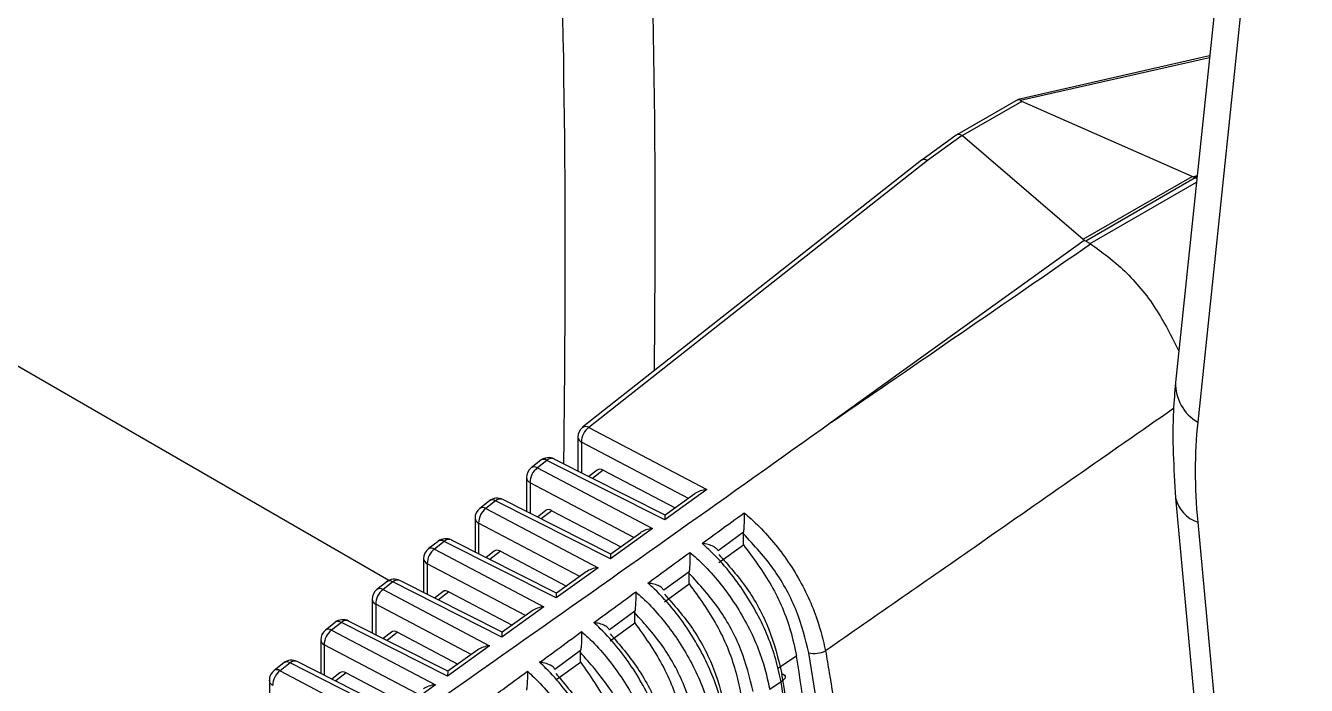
# Model space of a CAD drawing. Extents: x 7 to 135, y 1 to 99.
# Drawn here: x 91.944 to 92.978, y 12.78 to 13.313 of the extents above; entities that cross this region are included whole.
import ezdxf

# ---------------------------------------------------------------- set-up
doc = ezdxf.new("R2010")
doc.units = 0
doc.header["$MEASUREMENT"] = 0
doc.layers.add('OBJECT', color=7, linetype='CONTINUOUS')

msp = doc.modelspace()

# ---------------------------------------------------------------- linework, layer by layer
at = {"layer": 'OBJECT'}
for p, q in [((92.9601, 13.8627), (92.8724, 13.0244)), ((92.9781, 13.8307), (92.8904, 12.9924)), ((92.9, 13.2882), (92.7454, 13.253)), ((92.8999, 13.2867), (92.7473, 13.252)), ((92.7453, 13.2529), (92.6957, 13.2243)), ((92.7482, 13.2514), (92.7003, 13.2238)), ((92.8859, 13.1909), (92.7482, 13.2514)), ((92.237, 12.8646), (91.5813, 13.2432)), ((92.237, 12.8646), (91.6025, 13.2309)), ((92.6954, 13.2241), (92.6675, 13.204)), ((92.7002, 13.2239), (92.6722, 13.2038)), ((92.7003, 13.2238), (92.7979, 13.1401)), ((92.6674, 13.204), (92.3936, 12.9883)), ((92.6722, 13.2038), (92.3986, 12.9882)), ((92.7979, 13.1401), (92.8859, 13.1909)), ((92.8883, 13.1897), (92.7999, 13.1387)), ((92.8866, 13.1906), (92.8899, 13.1915)), ((92.8877, 13.19), (92.8866, 13.1906)), ((92.8898, 13.1906), (92.8877, 13.19)), ((92.8897, 13.1889), (92.8883, 13.1897)), ((92.8036, 13.1366), (92.8894, 13.1861)), ((92.5947, 12.9926), (92.7987, 13.1393)), ((92.7999, 13.1387), (92.8036, 13.1366)), ((92.3986, 12.9882), (92.4939, 12.938)), ((92.3898, 12.9804), (92.3898, 12.953)), ((92.479, 12.9309), (92.3927, 12.9764)), ((92.3927, 12.9764), (92.3927, 12.9515)), ((92.3599, 12.9617), (92.3521, 12.9555)), ((92.3648, 12.9616), (92.3571, 12.9555)), ((92.4599, 12.9135), (92.3648, 12.9616)), ((92.4602, 12.9174), (92.3706, 12.9627)), ((92.3571, 12.9555), (92.45, 12.9065)), ((92.4053, 12.9538), (92.3986, 12.9485)), ((92.4103, 12.9538), (92.4017, 12.947)), ((92.4103, 12.9538), (92.4683, 12.9232)), ((92.3483, 12.9477), (92.3483, 12.9203)), ((92.4351, 12.8994), (92.3512, 12.9436)), ((92.3512, 12.9436), (92.3512, 12.9189)), ((92.4164, 12.8859), (92.3291, 12.93)), ((92.4939, 12.938), (92.4599, 12.9135)), ((92.4843, 12.9347), (92.4602, 12.9174)), ((92.8724, 12.9314), (92.9601, 11.9919)), ((92.3184, 12.929), (92.3106, 12.9228)), ((92.3233, 12.9289), (92.3155, 12.9228)), ((92.3155, 12.9228), (92.4062, 12.8749)), ((92.416, 12.882), (92.3233, 12.9289)), ((92.3638, 12.9211), (92.3571, 12.9158)), ((92.3687, 12.921), (92.3602, 12.9143)), ((92.3687, 12.921), (92.4244, 12.8917)), ((92.3067, 12.9149), (92.3067, 12.8876)), ((92.3913, 12.8678), (92.3096, 12.9109)), ((92.3096, 12.9109), (92.3096, 12.8862)), ((92.8904, 12.9117), (92.9781, 11.9722)), ((92.45, 12.9065), (92.416, 12.882)), ((92.4405, 12.9032), (92.4163, 12.8859)), ((92.5235, 12.9036), (92.503, 12.8886)), ((92.5235, 12.9024), (92.5235, 12.9036)), ((92.5235, 12.8934), (92.5235, 12.9024)), ((92.2769, 12.8962), (92.269, 12.8901)), ((92.2818, 12.8962), (92.274, 12.89)), ((92.274, 12.89), (92.3624, 12.8434)), ((92.3722, 12.8505), (92.2818, 12.8962)), ((92.3725, 12.8544), (92.2876, 12.8973)), ((92.3222, 12.8883), (92.3156, 12.8831)), ((92.3272, 12.8883), (92.3187, 12.8816)), ((92.3272, 12.8883), (92.3806, 12.8601)), ((92.5035, 12.8791), (92.5235, 12.8934)), ((92.2652, 12.8822), (92.2652, 12.8549)), ((92.3474, 12.8363), (92.2681, 12.8782)), ((92.2681, 12.8782), (92.2681, 12.8535)), ((92.4062, 12.8749), (92.3722, 12.8505)), ((92.3966, 12.8717), (92.3725, 12.8543)), ((92.4797, 12.8717), (92.4591, 12.8568)), ((92.4796, 12.8704), (92.4797, 12.8717)), ((92.4796, 12.8619), (92.4796, 12.8704)), ((92.2354, 12.8635), (92.2275, 12.8573)), ((92.2403, 12.8635), (92.2324, 12.8573)), ((92.2324, 12.8573), (92.3185, 12.8119)), ((92.3284, 12.819), (92.2403, 12.8635)), ((92.3287, 12.8228), (92.2461, 12.8646)), ((92.4596, 12.8475), (92.4796, 12.8619)), ((92.2237, 12.8495), (92.2237, 12.8222)), ((92.2807, 12.8556), (92.2741, 12.8504)), ((92.2856, 12.8556), (92.2772, 12.8489)), ((92.2856, 12.8556), (92.3367, 12.8286)), ((92.3036, 12.8048), (92.2265, 12.8454)), ((92.2265, 12.8454), (92.2265, 12.8208)), ((92.3624, 12.8434), (92.3284, 12.819)), ((92.3528, 12.8402), (92.3287, 12.8228)), ((92.4359, 12.8399), (92.4152, 12.8249)), ((92.4358, 12.8384), (92.4359, 12.8399)), ((92.4358, 12.8304), (92.4358, 12.8384)), ((92.1938, 12.8308), (92.1859, 12.8246)), ((92.1988, 12.8308), (92.1909, 12.8245)), ((92.2845, 12.7875), (92.1988, 12.8308)), ((92.2848, 12.7913), (92.2045, 12.8319)), ((92.4158, 12.816), (92.4358, 12.8304)), ((92.1821, 12.8167), (92.1821, 12.7896)), ((92.1909, 12.8245), (92.2747, 12.7804)), ((92.2392, 12.8229), (92.2326, 12.8177)), ((92.2441, 12.8228), (92.2357, 12.8162)), ((92.2441, 12.8228), (92.2929, 12.7971)), ((92.2598, 12.7733), (92.185, 12.8127)), ((92.185, 12.8127), (92.185, 12.7881)), ((92.3185, 12.8119), (92.2845, 12.7875)), ((92.309, 12.8086), (92.2848, 12.7913)), ((92.392, 12.808), (92.3713, 12.7929)), ((92.3919, 12.8064), (92.392, 12.808)), ((92.3919, 12.7988), (92.3919, 12.8064)), ((92.1523, 12.7981), (92.1444, 12.7919)), ((92.1573, 12.7981), (92.1493, 12.7918)), ((92.2407, 12.7559), (92.1573, 12.7981)), ((92.241, 12.7598), (92.163, 12.7992)), ((92.372, 12.7845), (92.3919, 12.7988)), ((92.5664, 12.8036), (92.5513, 12.7936)), ((92.1493, 12.7918), (92.2308, 12.7488)), ((92.1976, 12.7901), (92.1911, 12.785)), ((92.2026, 12.7901), (92.1942, 12.7835)), ((92.2026, 12.7901), (92.2491, 12.7656)), ((92.1406, 12.784), (92.1406, 12.7569)), ((92.2747, 12.7804), (92.2407, 12.7559)), ((92.5539, 12.7829), (92.5448, 12.7766))]:
    msp.add_line(p, q, dxfattribs=at)
at = {"layer": 'OBJECT', "flags": 128}
msp.add_lwpolyline([(92.5545, 12.7894), (92.5557, 12.7889), (92.5566, 12.7882), (92.5571, 12.7874), (92.5572, 12.7865), (92.5569, 12.7856), (92.5562, 12.7847), (92.5552, 12.7838), (92.5539, 12.7829)], dxfattribs=at)
at = {"layer": 'OBJECT'}
for centre, radius, start, end in [((92.9087, 13.0237), 0.0363, 178.9139, 239.6864), ((92.3998, 12.9804), 0.01, 128.2361, 180), ((92.4076, 12.9764), 0.0149, 127.0592, 180.0149), ((92.3961, 12.9842), 0.00473, 57.9079, 121.0679), ((92.3946, 12.9808), 0.00478, 184.0865, 246.5596), ((92.3661, 12.9538), 0.01, 63.1776, 128.2361), ((92.3623, 12.9578), 0.00458, 56.74, 122.2413), ((92.3686, 12.9576), 0.00552, 68.9421, 133.0061), ((92.3583, 12.9477), 0.01, 128.2361, 180), ((92.366, 12.9436), 0.0149, 127.0545, 180.0174), ((92.3545, 12.9517), 0.00458, 56.7369, 122.2389), ((92.3531, 12.948), 0.00479, 184.1391, 246.507), ((92.3246, 12.9211), 0.01, 63.1776, 128.2361), ((92.3208, 12.9251), 0.00458, 56.7443, 122.2316), ((92.3271, 12.9249), 0.00551, 68.9048, 133.0403), ((92.8983, 12.9371), 0.0265, 192.2415, 252.6966), ((92.3167, 12.9149), 0.01, 128.2361, 180), ((92.3245, 12.9109), 0.0149, 127.0545, 180.0169), ((92.313, 12.9189), 0.00458, 56.7428, 122.2302), ((92.3115, 12.9153), 0.00479, 184.1498, 246.4962), ((92.2831, 12.8884), 0.01, 63.1776, 128.2361), ((92.2752, 12.8822), 0.01, 128.2361, 180), ((92.2829, 12.8782), 0.0148, 127.0539, 180.0202), ((92.2715, 12.8862), 0.00458, 56.7344, 122.2415), ((92.2793, 12.8924), 0.00458, 56.7326, 122.2376), ((92.2856, 12.8922), 0.00551, 68.9453, 133.009), ((92.27, 12.8826), 0.00479, 184.1442, 246.5128), ((92.2337, 12.8495), 0.01, 128.2361, 180), ((92.2414, 12.8454), 0.0149, 127.0626, 180.0157), ((92.2299, 12.8535), 0.00458, 56.7344, 122.2415), ((92.2415, 12.8557), 0.01, 63.1776, 128.2361), ((92.2378, 12.8597), 0.00458, 56.73, 122.243), ((92.2441, 12.8595), 0.00551, 68.9391, 133.0176), ((92.2284, 12.8498), 0.00479, 184.1457, 246.505), ((92.2, 12.823), 0.01, 63.1776, 128.2361), ((92.1963, 12.827), 0.00458, 56.7428, 122.2302), ((92.2026, 12.8268), 0.00551, 68.8977, 133.0559), ((92.1921, 12.8167), 0.01, 128.2361, 180), ((92.1869, 12.8171), 0.0048, 184.1927, 246.4579), ((92.1998, 12.8127), 0.0149, 127.058, 180.0179), ((92.1884, 12.8207), 0.00458, 56.7369, 122.2389), ((92.5807, 12.8252), 0.0195, 256.6421, 297.5191), ((92.1585, 12.7903), 0.01, 63.1776, 128.2361), ((92.1548, 12.7943), 0.00458, 56.7329, 122.2401), ((92.1611, 12.7941), 0.00551, 68.9409, 133.0096), ((92.1506, 12.784), 0.01, 128.2361, 180), ((92.1583, 12.78), 0.0149, 127.058, 180.0175), ((92.1468, 12.788), 0.00458, 56.7428, 122.2302), ((92.1453, 12.7844), 0.00479, 184.1501, 246.5006)]:
    msp.add_arc(centre, radius, start, end, dxfattribs=at)
for centre, major_axis, ratio, start_param, end_param in [((92.7748, 13.2584), (0.0277, 0.0059), 0.181801, 3.247873, 3.388474), ((92.701, 13.2158), (-0.00543, 0.00841), 0.541118, 5.523194, 6.31022), ((92.6429, 13.1823), (0.0576, 0.0414), 0.099986, 0.024246, 0.050426), ((92.6735, 13.196), (-0.00602, 0.00799), 0.518549, 5.484768, 6.294577), ((93.2052, 13.2747), (0.3325, 0.0712), 0.181801, 3.388474, 3.394992), ((93.205, 13.2745), (0.3275, 0.0723), 0.201878, 3.352363, 3.358873), ((94.1818, 16.0244), (13.5348, 9.6488), 0.094709, 4.527712, 4.543224), ((92.1084, 12.6415), (0.691, 0.4971), 0.099986, 0.011157, 0.024246), ((92.1088, 12.6417), (0.6943, 0.494), 0.104684, 0.047827, 0.060918), ((92.1125, 12.6396), (0.6943, 0.494), 0.104684, 0.044487, 0.047827), ((93.1985, 12.7742), (-0.2198, 0.3789), 0.577378, 0.66984, 0.896178), ((92.4107, 12.9453), (-0.00494, 0.00879), 0.568104, 5.562304, 6.372114), ((92.4951, 12.9302), (0.0141, 0.001), 0.559485, 1.619644, 2.406669), ((92.3691, 12.9126), (-0.00494, 0.00879), 0.568104, 5.562304, 6.372114), ((92.4611, 12.9057), (-0.0009, 0.0117), 0.071971, 0.043681, 0.830706), ((92.4513, 12.8987), (0.0141, 0.001), 0.559485, 1.619644, 2.406669), ((92.3276, 12.8798), (-0.00494, 0.00879), 0.568104, 5.562304, 6.372114), ((92.4173, 12.8742), (-0.0009, 0.0117), 0.071971, 0.043681, 0.830706), ((92.4074, 12.8671), (0.0141, 0.001), 0.559485, 1.619644, 2.406669), ((92.2861, 12.8471), (-0.00494, 0.00879), 0.568104, 5.562304, 6.372114), ((92.3734, 12.8427), (-0.0009, 0.0117), 0.071971, 0.043681, 0.830706), ((92.3636, 12.8356), (0.0141, 0.001), 0.559485, 1.619644, 2.406669), ((92.2445, 12.8144), (-0.00494, 0.00879), 0.568104, 5.562304, 6.372114), ((92.3296, 12.8112), (-0.0009, 0.0117), 0.071971, 0.043681, 0.830706), ((92.3198, 12.8041), (0.0141, 0.001), 0.559485, 1.619644, 2.406669), ((91.0317, 13.2918), (-1.1233, 1.9121), 0.582398, 3.705236, 4.140027), ((92.203, 12.7816), (-0.00494, 0.00879), 0.568104, 5.562304, 6.372114), ((92.2858, 12.7796), (-0.0009, 0.0117), 0.071971, 0.043681, 0.830706), ((91.0361, 13.296), (-1.094, 1.9283), 0.572321, 4.094067, 4.145875), ((92.2759, 12.7726), (0.0141, 0.001), 0.559485, 1.619644, 2.406669)]:
    msp.add_ellipse(centre, major_axis=major_axis, ratio=ratio, start_param=start_param, end_param=end_param, dxfattribs=at)
for points, knots in [([(92.4379, 13.7218), (92.4448, 13.536), (92.4535, 13.3044), (92.4517, 13.0785), (92.4514, 13.0338)], [0, 0, 0, 0, 0.801962, 1, 1, 1, 1]), ([(92.3785, 12.9587), (92.3792, 13.0299), (92.3814, 13.2725), (92.3725, 13.521), (92.3663, 13.6965)], [0, 0, 0, 0, 0.293776, 1, 1, 1, 1]), ([(92.7454, 13.2529), (92.7454, 13.2529), (92.7455, 13.2531), (92.7464, 13.2529), (92.7471, 13.2522), (92.7473, 13.252)], [0, 0, 0, 0, 0.116838, 0.672205, 1, 1, 1, 1]), ([(92.8039, 13.1364), (92.8131, 13.1297), (92.8317, 13.1162), (92.8575, 13.0851), (92.8693, 13.0614), (92.8751, 13.0497)], [0, 0, 0, 0, 0.336255, 0.672503, 1, 1, 1, 1]), ([(92.8724, 13.0244), (92.8718, 13.0169), (92.8691, 12.9871), (92.871, 12.9553), (92.8724, 12.9314)], [0, 0, 0, 0, 0.251374, 1, 1, 1, 1]), ([(92.8708, 13.0034), (92.8185, 12.967), (92.7249, 12.9017), (92.6311, 12.8366), (92.5898, 12.8078)], [0, 0, 0, 0, 0.558773, 1, 1, 1, 1]), ([(92.0887, 12.6367), (92.0928, 12.6395), (92.1133, 12.6538), (92.1993, 12.7137), (92.3646, 12.8291), (92.512, 12.9338), (92.5947, 12.9926)], [0, 0, 0, 0, 0.024147, 0.120739, 0.507103, 1, 1, 1, 1]), ([(92.4901, 12.8945), (92.4948, 12.8979), (92.5061, 12.9062), (92.5174, 12.9144), (92.524, 12.9192)], [0, 0, 0, 0, 0.412558, 1, 1, 1, 1]), ([(92.524, 12.9192), (92.524, 12.9192), (92.524, 12.9181), (92.5241, 12.9155), (92.524, 12.9112), (92.5238, 12.9068), (92.5236, 12.9046), (92.5235, 12.9036)], [0, 0, 0, 0, 0.007731, 0.250693, 0.570346, 0.807209, 1, 1, 1, 1]), ([(92.524, 12.9192), (92.5259, 12.9177), (92.5324, 12.9122), (92.5477, 12.8968), (92.5675, 12.8695), (92.5831, 12.8365), (92.5878, 12.8162), (92.5898, 12.8078)], [0, 0, 0, 0, 0.0597773, 0.2071598, 0.5014128, 0.7959343, 1, 1, 1, 1]), ([(92.5762, 12.8062), (92.5735, 12.8174), (92.5679, 12.8398), (92.5492, 12.8747), (92.5323, 12.8929), (92.5235, 12.9024)], [0, 0, 0, 0, 0.3242074, 0.6484913, 1, 1, 1, 1]), ([(92.5539, 12.7829), (92.5526, 12.7889), (92.5487, 12.8069), (92.5357, 12.8383), (92.5158, 12.8685), (92.4996, 12.8861), (92.4919, 12.8929), (92.4901, 12.8945)], [0, 0, 0, 0, 0.148503, 0.448597, 0.748256, 0.940444, 1, 1, 1, 1]), ([(92.503, 12.8886), (92.5026, 12.8893), (92.5017, 12.8906), (92.4989, 12.8924), (92.4951, 12.8938), (92.4918, 12.8944), (92.4901, 12.8945), (92.4901, 12.8945)], [0, 0, 0, 0, 0.199314, 0.397092, 0.700911, 0.992025, 1, 1, 1, 1]), ([(92.5235, 12.8934), (92.5314, 12.8827), (92.5474, 12.8614), (92.5609, 12.8292), (92.5649, 12.8104), (92.5664, 12.8036)], [0, 0, 0, 0, 0.390005, 0.779955, 1, 1, 1, 1]), ([(92.4464, 12.8626), (92.451, 12.866), (92.4623, 12.8742), (92.4736, 12.8825), (92.4803, 12.8873)], [0, 0, 0, 0, 0.412522, 1, 1, 1, 1]), ([(92.4803, 12.8873), (92.4803, 12.8873), (92.4803, 12.8863), (92.4803, 12.8837), (92.4803, 12.8795), (92.48, 12.8751), (92.4798, 12.8728), (92.4797, 12.8717)], [0, 0, 0, 0, 0.007796, 0.231076, 0.55919, 0.802811, 1, 1, 1, 1]), ([(92.4803, 12.8873), (92.4821, 12.8857), (92.4886, 12.8802), (92.5037, 12.8646), (92.5233, 12.8372), (92.5385, 12.8044), (92.543, 12.7845), (92.5448, 12.7766)], [0, 0, 0, 0, 0.059496, 0.208459, 0.505892, 0.803608, 1, 1, 1, 1]), ([(92.5035, 12.8857), (92.5114, 12.8769), (92.5272, 12.8594), (92.5458, 12.8248), (92.5515, 12.8015), (92.5545, 12.7894)], [0, 0, 0, 0, 0.324373, 0.64869, 1, 1, 1, 1]), ([(92.5313, 12.775), (92.5285, 12.7862), (92.523, 12.8087), (92.5046, 12.8431), (92.4881, 12.8612), (92.4796, 12.8704)], [0, 0, 0, 0, 0.328089, 0.656254, 1, 1, 1, 1]), ([(92.5089, 12.7517), (92.5076, 12.7577), (92.5038, 12.7757), (92.4908, 12.8071), (92.4713, 12.837), (92.4555, 12.8543), (92.4482, 12.8609), (92.4464, 12.8626)], [0, 0, 0, 0, 0.150136, 0.453529, 0.756485, 0.940718, 1, 1, 1, 1]), ([(92.4591, 12.8568), (92.4587, 12.8574), (92.4577, 12.8589), (92.4545, 12.8608), (92.4506, 12.862), (92.4476, 12.8624), (92.4464, 12.8625), (92.4464, 12.8626)], [0, 0, 0, 0, 0.203473, 0.450078, 0.773113, 0.991932, 1, 1, 1, 1]), ([(92.4796, 12.8619), (92.4875, 12.8511), (92.5032, 12.8295), (92.5161, 12.7978), (92.5199, 12.7797), (92.5212, 12.7735)], [0, 0, 0, 0, 0.397552, 0.795055, 1, 1, 1, 1]), ([(92.4026, 12.8306), (92.4073, 12.834), (92.4186, 12.8423), (92.4299, 12.8505), (92.4365, 12.8554)], [0, 0, 0, 0, 0.412498, 1, 1, 1, 1]), ([(92.4365, 12.8554), (92.4365, 12.8553), (92.4366, 12.8544), (92.4366, 12.8519), (92.4365, 12.8478), (92.4362, 12.8433), (92.436, 12.8409), (92.4359, 12.8399)], [0, 0, 0, 0, 0.007889, 0.210621, 0.547447, 0.798171, 1, 1, 1, 1]), ([(92.4365, 12.8554), (92.4384, 12.8538), (92.4448, 12.8482), (92.4598, 12.8324), (92.4792, 12.8048), (92.4938, 12.7724), (92.4982, 12.7529), (92.4998, 12.7454)], [0, 0, 0, 0, 0.0592199, 0.2098301, 0.5105952, 0.8116522, 1, 1, 1, 1]), ([(92.4596, 12.8537), (92.4675, 12.8448), (92.4832, 12.827), (92.5012, 12.7928), (92.5067, 12.7699), (92.5095, 12.7583)], [0, 0, 0, 0, 0.328435, 0.656814, 1, 1, 1, 1]), ([(92.4863, 12.7438), (92.4836, 12.755), (92.4781, 12.7775), (92.46, 12.8115), (92.4439, 12.8295), (92.4358, 12.8384)], [0, 0, 0, 0, 0.332168, 0.664417, 1, 1, 1, 1]), ([(92.4639, 12.7205), (92.4627, 12.7265), (92.4589, 12.7445), (92.446, 12.7759), (92.4268, 12.8055), (92.4114, 12.8225), (92.4044, 12.829), (92.4026, 12.8306)], [0, 0, 0, 0, 0.151845, 0.458695, 0.765105, 0.940995, 1, 1, 1, 1]), ([(92.4152, 12.8249), (92.4148, 12.8255), (92.4138, 12.8269), (92.4105, 12.8288), (92.4066, 12.8301), (92.4038, 12.8305), (92.4027, 12.8306), (92.4026, 12.8306)], [0, 0, 0, 0, 0.207495, 0.460469, 0.790829, 0.991862, 1, 1, 1, 1]), ([(92.4358, 12.8304), (92.4435, 12.8195), (92.4591, 12.7976), (92.4713, 12.7666), (92.4749, 12.749), (92.476, 12.7435)], [0, 0, 0, 0, 0.405543, 0.811029, 1, 1, 1, 1]), ([(92.3589, 12.7986), (92.3636, 12.802), (92.3749, 12.8103), (92.3862, 12.8185), (92.3928, 12.8234)], [0, 0, 0, 0, 0.412462, 1, 1, 1, 1]), ([(92.3928, 12.8234), (92.3928, 12.8234), (92.3928, 12.8225), (92.3928, 12.8201), (92.3927, 12.816), (92.3925, 12.8115), (92.3922, 12.8091), (92.392, 12.808)], [0, 0, 0, 0, 0.007961, 0.189297, 0.53507, 0.793264, 1, 1, 1, 1]), ([(92.3928, 12.8234), (92.3946, 12.8218), (92.4009, 12.8161), (92.4158, 12.8002), (92.435, 12.7723), (92.4491, 12.7403), (92.4533, 12.7213), (92.4548, 12.7142)], [0, 0, 0, 0, 0.058946, 0.211287, 0.515534, 0.820094, 1, 1, 1, 1]), ([(92.4158, 12.8217), (92.4236, 12.8127), (92.4391, 12.7947), (92.4566, 12.7607), (92.4619, 12.7383), (92.4645, 12.7271)], [0, 0, 0, 0, 0.3327125, 0.6653653, 1, 1, 1, 1]), ([(92.4413, 12.7126), (92.4386, 12.7239), (92.4332, 12.7463), (92.4154, 12.78), (92.3997, 12.7977), (92.3919, 12.8064)], [0, 0, 0, 0, 0.336464, 0.673003, 1, 1, 1, 1]), ([(92.5898, 12.8078), (92.5908, 12.8019), (92.5958, 12.7725), (92.6147, 12.6492), (92.6306, 12.457), (92.625, 12.2232), (92.6015, 12.0899), (92.5898, 12.0232)], [0, 0, 0, 0, 0.020664, 0.103331, 0.434809, 0.717404, 1, 1, 1, 1]), ([(92.4189, 12.6894), (92.4177, 12.6953), (92.414, 12.7134), (92.4011, 12.7447), (92.3822, 12.7739), (92.3672, 12.7908), (92.3606, 12.797), (92.3589, 12.7986)], [0, 0, 0, 0, 0.153634, 0.464107, 0.774128, 0.941265, 1, 1, 1, 1]), ([(92.3713, 12.7929), (92.3709, 12.7936), (92.3699, 12.795), (92.3665, 12.7969), (92.3627, 12.7981), (92.3599, 12.7985), (92.3589, 12.7986), (92.3589, 12.7986)], [0, 0, 0, 0, 0.211707, 0.471303, 0.809161, 0.991787, 1, 1, 1, 1]), ([(92.3919, 12.7988), (92.3996, 12.7878), (92.4149, 12.7658), (92.4264, 12.7353), (92.4298, 12.7184), (92.4308, 12.7134)], [0, 0, 0, 0, 0.41401, 0.827963, 1, 1, 1, 1]), ([(92.6023, 12.4008), (92.6008, 12.466), (92.5979, 12.5963), (92.5769, 12.7346), (92.5664, 12.8036)], [0, 0, 0, 0, 0.500491, 1, 1, 1, 1]), ([(92.3152, 12.7665), (92.3198, 12.7699), (92.3311, 12.7782), (92.3424, 12.7865), (92.3491, 12.7914)], [0, 0, 0, 0, 0.41243, 1, 1, 1, 1]), ([(92.3491, 12.7914), (92.3491, 12.7913), (92.3491, 12.7906), (92.3491, 12.7883), (92.349, 12.7843), (92.3487, 12.7796), (92.3484, 12.7772), (92.3482, 12.7761)], [0, 0, 0, 0, 0.0080149, 0.1670107, 0.5220034, 0.7880589, 1, 1, 1, 1]), ([(92.3491, 12.7914), (92.3508, 12.7898), (92.3571, 12.784), (92.3719, 12.7679), (92.3908, 12.7398), (92.4044, 12.7082), (92.4084, 12.6897), (92.4098, 12.6831)], [0, 0, 0, 0, 0.058674, 0.212822, 0.520728, 0.828955, 1, 1, 1, 1]), ([(92.372, 12.7896), (92.3797, 12.7805), (92.3951, 12.7623), (92.412, 12.7286), (92.417, 12.7067), (92.4195, 12.696)], [0, 0, 0, 0, 0.337219, 0.674379, 1, 1, 1, 1]), ([(92.5539, 12.0087), (92.5548, 12.0135), (92.5597, 12.0372), (92.578, 12.139), (92.593, 12.3118), (92.5873, 12.5485), (92.565, 12.7048), (92.5539, 12.7829)], [0, 0, 0, 0, 0.020947, 0.104745, 0.44076, 0.72038, 1, 1, 1, 1])]:
    msp.add_open_spline(points, degree=3, knots=knots, dxfattribs=at)

doc.saveas('drawing.dxf')
